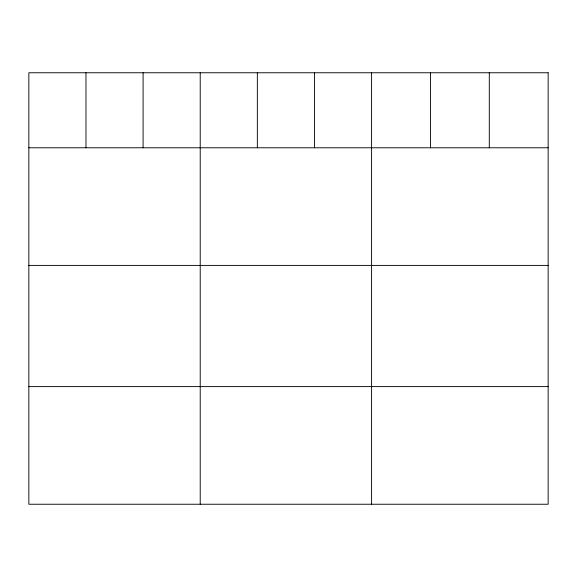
<?xml version="1.0" encoding="UTF-8"?>
<svg xmlns="http://www.w3.org/2000/svg" width="577" height="577" viewBox="0 0 577 577"><rect width="100%" height="100%" fill="white"/><g stroke="black" fill="none" stroke-linecap="round" stroke-linejoin="round"><path stroke-width="0.87" d="M28.85 147.777L548.15 147.777M28.85 265.406L548.15 265.406M28.85 386.604L548.15 386.604M489.296 72.76L489.296 147.777M430.442 72.76L430.442 147.777M371.588 72.76L371.588 504.24M314.465 72.76L314.465 147.777M257.342 72.76L257.342 147.777M200.219 72.76L200.219 504.24M143.096 72.76L143.096 147.777M85.973 72.76L85.973 147.777M548.15 72.76L28.85 72.76L28.85 504.24L548.15 504.24L548.15 72.76"/></g></svg>
